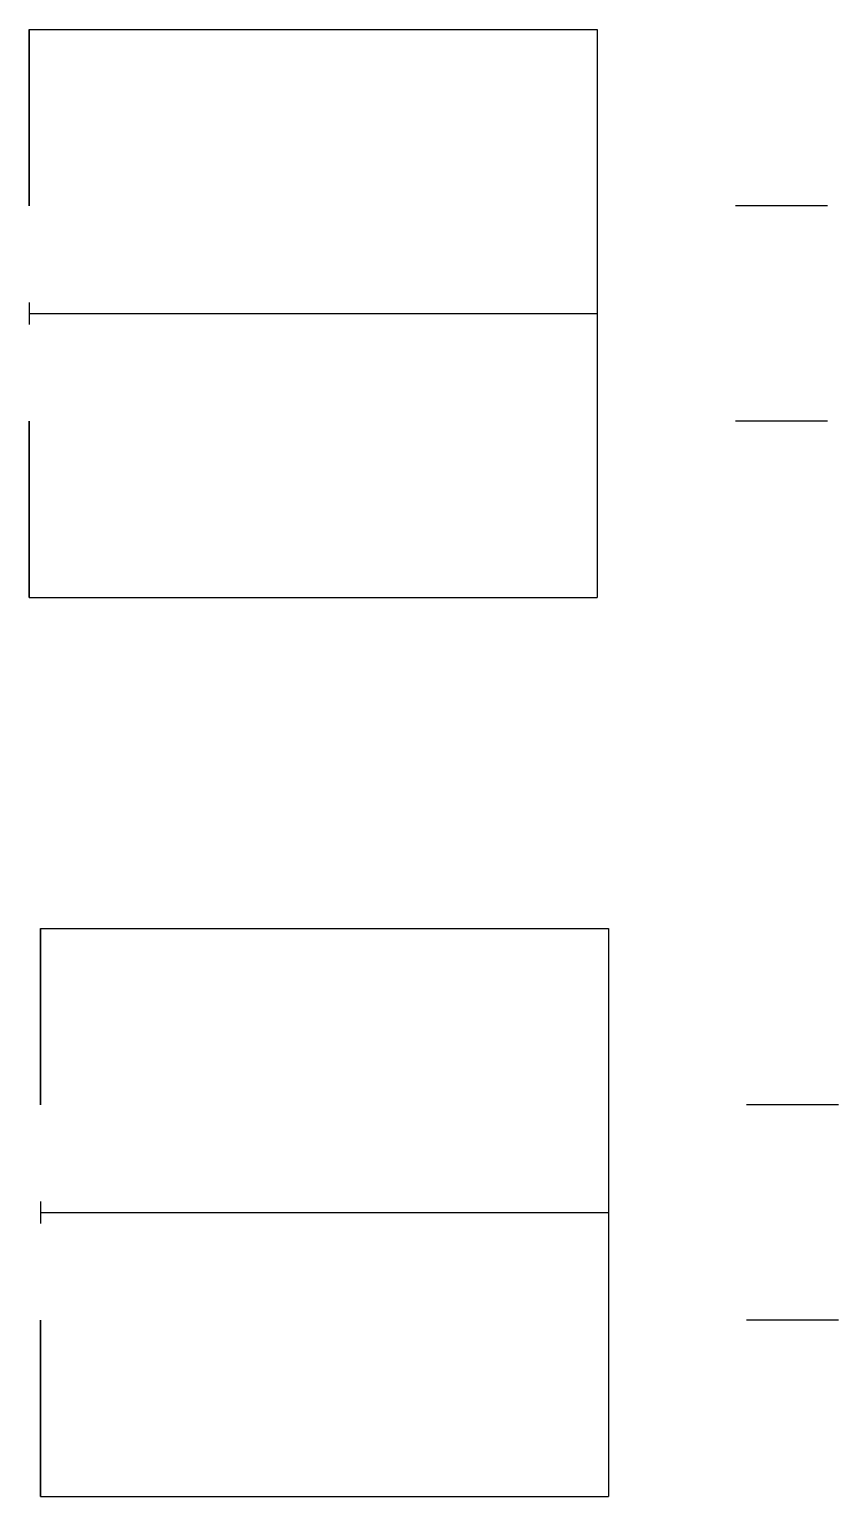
# Model space of a CAD drawing. Header units: millimetres. Extents: x 17.2 to 69.9, y 6.3 to 101.8.
import ezdxf

# ---------------------------------------------------------------- set-up
doc = ezdxf.new("R2010")
doc.units = ezdxf.units.MM
doc.layers.add('Sketching Lines', color=4, linetype='Continuous')

msp = doc.modelspace()

# ---------------------------------------------------------------- linework, layer by layer
at = {"layer": 'Sketching Lines'}
for p, q in [((17.153, 101.792), (54.153, 101.792)), ((17.153, 101.792), (17.153, 101.792, 12)), ((17.153, 101.792, 12), (17.153, 90.292, 12)), ((54.153, 101.792, 17), (54.153, 64.792, 17)), ((17.153, 64.792, 12), (17.153, 76.292, 12)), ((17.153, 64.792), (54.153, 64.792)), ((17.153, 64.792), (17.153, 64.792, 12)), ((17.88, 43.259), (54.88, 43.259)), ((17.88, 43.259), (17.88, 43.259, 12)), ((17.88, 43.259, 12), (17.88, 31.759, 12)), ((54.88, 43.259, 17), (54.88, 6.259, 17)), ((17.88, 6.259, 12), (17.88, 17.759, 12)), ((17.88, 6.259), (54.88, 6.259)), ((17.88, 6.259), (17.88, 6.259, 12))]:
    msp.add_line(p, q, dxfattribs=at)
at = {"layer": 'Sketching Lines', "extrusion": (-1, 0, 0)}
for p, q in [((17.153, 90.292, 12), (17.153, 101.792)), ((17.153, 76.292, 12), (17.153, 64.792)), ((17.88, 31.759, 12), (17.88, 43.259)), ((17.88, 17.759, 12), (17.88, 6.259))]:
    msp.add_line(p, q, dxfattribs=at)
at = {"layer": 'Sketching Lines', "extrusion": (1, 0, 0)}
for p, q in [((69.153, 90.292, 8.5), (63.153, 90.292, 8.5)), ((69.153, 76.292, 8.5), (63.153, 76.292, 8.5)), ((69.88, 31.759, 8.5), (63.88, 31.759, 8.5)), ((69.88, 17.759, 8.5), (63.88, 17.759, 8.5))]:
    msp.add_line(p, q, dxfattribs=at)
at = {"layer": 'Sketching Lines', "extrusion": (6.12323e-17, -0.707107, 0.707107)}
for p, q in [((17.153, 84, 17), (17.153, 82.585, 17)), ((17.88, 25.466, 17), (17.88, 24.052, 17))]:
    msp.add_line(p, q, dxfattribs=at)
at = {"layer": 'Sketching Lines', "extrusion": (0, 0.707107, 0.707107)}
for p, q in [((17.153, 83.292, 17), (54.153, 83.292, 17)), ((17.88, 24.759, 17), (54.88, 24.759, 17))]:
    msp.add_line(p, q, dxfattribs=at)
at = {"layer": 'Sketching Lines', "extrusion": (0, -1, 0)}
for p, q in [((54.153, 84, 17), (54.153, 82.585, 17)), ((54.88, 25.466, 17), (54.88, 24.052, 17))]:
    msp.add_line(p, q, dxfattribs=at)

doc.saveas('drawing.dxf')
